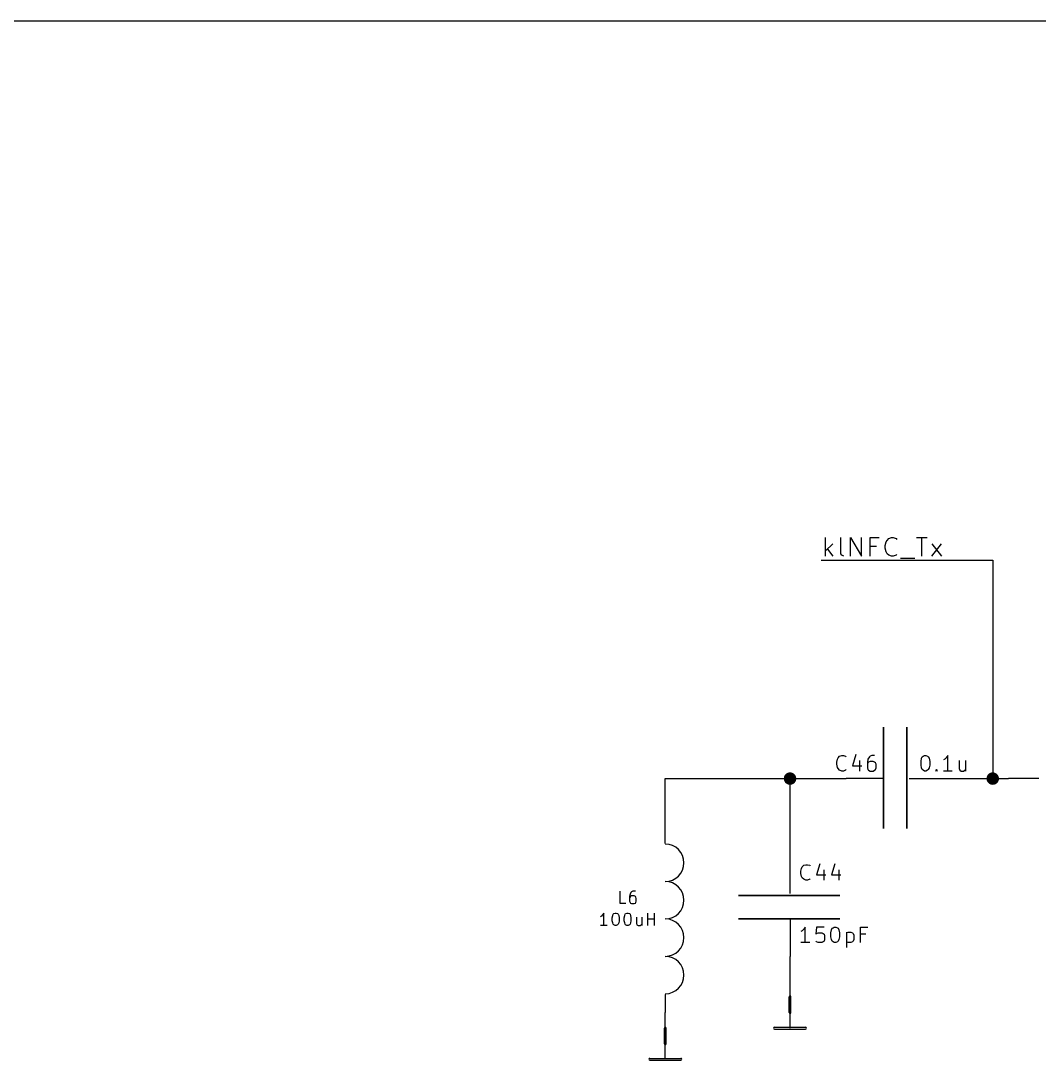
# Model space of a CAD drawing. Extents: x 12 to 829, y -582 to -12.
# Drawn here: x 260.9 to 343.9, y -310.7 to -226.1 of the extents above; entities that cross this region are included whole.
import ezdxf

# ---------------------------------------------------------------- set-up
doc = ezdxf.new("R2010")
doc.units = 0
doc.header["$MEASUREMENT"] = 0
doc.layers.add('BLACK', color=7, linetype='CONTINUOUS')

msp = doc.modelspace()

# ---------------------------------------------------------------- linework, layer by layer
at = {"layer": 'Black'}
for p, q in [((11.938, -226.06), (829.056, -226.06)), ((326.492, -269.672), (326.492, -268.148)), ((327.736, -269.469), (327.736, -268.148)), ((328.524, -269.672), (328.524, -268.148)), ((328.524, -268.148), (329.413, -269.672)), ((329.413, -269.672), (329.413, -268.148)), ((330.124, -269.672), (330.124, -268.148)), ((330.124, -268.148), (330.86, -268.148)), ((331.495, -268.376), (331.648, -268.224)), ((331.648, -268.224), (331.851, -268.148)), ((331.851, -268.148), (332.003, -268.148)), ((332.003, -268.148), (332.232, -268.224)), ((332.232, -268.224), (332.308, -268.3)), ((333.908, -268.148), (334.772, -268.148)), ((334.34, -269.672), (334.34, -268.148)), ((327.076, -268.656), (326.492, -269.24)), ((326.644, -269.088), (327.076, -269.672)), ((330.632, -268.884), (330.124, -268.884)), ((331.343, -268.808), (331.419, -268.503)), ((331.343, -269.011), (331.343, -268.808)), ((331.419, -269.316), (331.343, -269.011)), ((331.419, -268.503), (331.495, -268.376)), ((335.153, -269.672), (335.94, -268.656)), ((335.153, -268.656), (335.94, -269.672)), ((326.136, -270.002), (340.106, -270.002)), ((327.812, -269.596), (327.736, -269.469)), ((327.965, -269.672), (327.812, -269.596)), ((331.495, -269.469), (331.419, -269.316)), ((331.648, -269.596), (331.495, -269.469)), ((331.851, -269.672), (331.648, -269.596)), ((332.003, -269.672), (331.851, -269.672)), ((332.232, -269.596), (332.003, -269.672)), ((332.308, -269.519), (332.232, -269.596)), ((332.588, -269.824), (333.756, -269.824)), ((340.106, -270.002), (340.106, -287.782)), ((331.216, -283.591), (331.216, -291.846)), ((331.216, -291.846), (331.216, -283.591)), ((333.121, -291.846), (333.121, -283.591)), ((333.121, -283.591), (333.121, -291.846)), ((327.457, -286.207), (327.508, -286.08)), ((327.508, -286.08), (327.635, -285.953)), ((327.635, -285.953), (327.812, -285.902)), ((327.812, -285.902), (327.939, -285.902)), ((327.939, -285.902), (328.117, -285.953)), ((328.117, -285.953), (328.168, -286.004)), ((328.955, -285.826), (328.676, -286.741)), ((330.073, -286.004), (329.946, -286.207)), ((330.124, -285.953), (330.073, -286.004)), ((330.251, -285.902), (330.124, -285.953)), ((330.479, -285.902), (330.251, -285.902)), ((334.264, -286.385), (334.315, -286.131)), ((334.315, -286.131), (334.366, -286.004)), ((334.366, -286.004), (334.442, -285.953)), ((334.442, -285.953), (334.543, -285.902)), ((334.543, -285.902), (334.67, -285.902)), ((334.67, -285.902), (334.797, -285.953)), ((334.797, -285.953), (334.848, -286.004)), ((334.848, -286.004), (334.924, -286.131)), ((334.924, -286.131), (334.975, -286.385)), ((336.321, -286.08), (336.194, -286.207)), ((336.448, -285.902), (336.321, -286.08)), ((336.448, -287.172), (336.448, -285.902)), ((327.406, -286.436), (327.457, -286.207)), ((327.406, -286.614), (327.406, -286.436)), ((327.457, -286.868), (327.406, -286.614)), ((327.508, -286.969), (327.457, -286.868)), ((327.635, -287.096), (327.508, -286.969)), ((328.676, -286.741), (329.438, -286.741)), ((329.26, -286.309), (329.26, -287.172)), ((329.946, -286.207), (329.895, -286.436)), ((329.895, -286.436), (329.895, -286.918)), ((329.946, -286.487), (329.895, -286.614)), ((329.895, -286.918), (329.946, -287.045)), ((329.997, -286.436), (329.946, -286.487)), ((330.124, -286.385), (329.997, -286.436)), ((330.378, -286.385), (330.124, -286.385)), ((330.479, -286.436), (330.378, -286.385)), ((330.556, -286.487), (330.479, -286.436)), ((330.606, -286.614), (330.556, -286.487)), ((330.556, -287.045), (330.606, -286.918)), ((330.606, -286.918), (330.606, -286.614)), ((334.264, -286.69), (334.264, -286.385)), ((334.315, -286.918), (334.264, -286.69)), ((334.366, -287.045), (334.315, -286.918)), ((334.924, -286.918), (334.848, -287.045)), ((334.975, -286.69), (334.924, -286.918)), ((334.975, -286.385), (334.975, -286.69)), ((336.194, -286.207), (336.093, -286.258)), ((337.363, -286.309), (337.363, -286.969)), ((337.363, -286.969), (337.414, -287.096)), ((337.896, -286.309), (337.896, -287.172)), ((313.436, -291.592), (313.436, -287.782)), ((313.436, -287.782), (328.168, -287.782)), ((323.596, -294.132), (323.596, -287.782)), ((327.812, -287.172), (327.635, -287.096)), ((327.939, -287.172), (327.812, -287.172)), ((328.117, -287.096), (327.939, -287.172)), ((328.168, -287.045), (328.117, -287.096)), ((331.165, -287.782), (328.168, -287.782)), ((329.946, -287.045), (329.997, -287.096)), ((329.997, -287.096), (330.124, -287.172)), ((330.124, -287.172), (330.378, -287.172)), ((330.378, -287.172), (330.479, -287.096)), ((330.479, -287.096), (330.556, -287.045)), ((333.299, -287.782), (336.296, -287.782)), ((334.442, -287.096), (334.366, -287.045)), ((334.543, -287.172), (334.442, -287.096)), ((334.67, -287.172), (334.543, -287.172)), ((334.797, -287.096), (334.67, -287.172)), ((334.848, -287.045), (334.797, -287.096)), ((335.483, -287.096), (335.534, -287.045)), ((335.534, -287.172), (335.483, -287.096)), ((335.534, -287.045), (335.585, -287.096)), ((335.534, -287.045), (335.534, -287.172)), ((335.585, -287.096), (335.534, -287.172)), ((336.804, -287.172), (336.093, -287.172)), ((336.296, -287.782), (341.376, -287.782)), ((337.414, -287.096), (337.541, -287.172)), ((337.541, -287.172), (337.718, -287.172)), ((337.718, -287.172), (337.845, -287.096)), ((337.845, -287.096), (337.896, -287.045)), ((343.865, -287.782), (341.376, -287.782)), ((313.436, -293.065), (313.436, -291.592)), ((323.596, -297.129), (323.596, -294.132)), ((324.485, -295.326), (324.536, -295.097)), ((324.485, -295.504), (324.485, -295.326)), ((324.536, -295.097), (324.587, -294.97)), ((324.587, -294.97), (324.714, -294.843)), ((324.714, -294.843), (324.891, -294.792)), ((324.891, -294.792), (325.018, -294.792)), ((325.018, -294.792), (325.196, -294.843)), ((325.196, -294.843), (325.247, -294.894)), ((326.034, -294.716), (325.755, -295.631)), ((326.339, -295.199), (326.339, -296.062)), ((327.254, -294.716), (326.974, -295.631)), ((327.558, -295.199), (327.558, -296.062)), ((324.536, -295.758), (324.485, -295.504)), ((324.587, -295.859), (324.536, -295.758)), ((324.714, -295.986), (324.587, -295.859)), ((324.891, -296.062), (324.714, -295.986)), ((325.018, -296.062), (324.891, -296.062)), ((325.196, -295.986), (325.018, -296.062)), ((325.247, -295.935), (325.196, -295.986)), ((325.755, -295.631), (326.517, -295.631)), ((326.974, -295.631), (327.736, -295.631)), ((309.753, -297.967), (309.753, -296.951)), ((310.642, -297.053), (310.566, -297.205)), ((310.693, -297.002), (310.642, -297.053)), ((310.794, -296.951), (310.693, -297.002)), ((310.998, -296.951), (310.794, -296.951)), ((310.236, -297.967), (309.753, -297.967)), ((310.566, -297.205), (310.515, -297.383)), ((310.515, -297.383), (310.515, -297.764)), ((310.566, -297.434), (310.515, -297.536)), ((310.515, -297.764), (310.566, -297.866)), ((310.591, -297.383), (310.566, -297.434)), ((310.566, -297.866), (310.591, -297.917)), ((310.693, -297.332), (310.591, -297.383)), ((310.591, -297.917), (310.693, -297.967)), ((310.896, -297.332), (310.693, -297.332)), ((310.693, -297.967), (310.896, -297.967)), ((310.998, -297.383), (310.896, -297.332)), ((310.896, -297.967), (310.998, -297.917)), ((311.048, -297.434), (310.998, -297.383)), ((310.998, -297.917), (311.048, -297.866)), ((311.074, -297.536), (311.048, -297.434)), ((311.048, -297.866), (311.074, -297.764)), ((311.074, -297.764), (311.074, -297.536)), ((327.66, -297.307), (319.405, -297.307)), ((319.405, -297.307), (327.66, -297.307)), ((308.432, -298.729), (308.331, -298.882)), ((308.432, -299.745), (308.432, -298.729)), ((309.169, -298.933), (309.194, -298.831)), ((309.194, -298.831), (309.245, -298.78)), ((309.245, -298.78), (309.347, -298.729)), ((309.347, -298.729), (309.448, -298.729)), ((309.448, -298.729), (309.55, -298.78)), ((309.55, -298.78), (309.601, -298.831)), ((309.601, -298.831), (309.651, -298.933)), ((310.134, -298.933), (310.159, -298.831)), ((310.159, -298.831), (310.21, -298.78)), ((310.21, -298.78), (310.312, -298.729)), ((310.312, -298.729), (310.413, -298.729)), ((310.413, -298.729), (310.515, -298.78)), ((310.515, -298.78), (310.566, -298.831)), ((310.566, -298.831), (310.617, -298.933)), ((312.014, -299.745), (312.014, -298.729)), ((312.572, -299.745), (312.572, -298.729)), ((308.229, -298.983), (308.153, -299.034)), ((308.331, -298.882), (308.229, -298.983)), ((309.118, -299.11), (309.169, -298.933)), ((309.118, -299.364), (309.118, -299.11)), ((309.169, -299.542), (309.118, -299.364)), ((309.194, -299.644), (309.169, -299.542)), ((309.245, -299.695), (309.194, -299.644)), ((309.601, -299.644), (309.55, -299.695)), ((309.651, -299.542), (309.601, -299.644)), ((309.651, -298.933), (309.677, -299.11)), ((309.677, -299.364), (309.651, -299.542)), ((309.677, -299.11), (309.677, -299.364)), ((310.083, -299.11), (310.134, -298.933)), ((310.083, -299.364), (310.083, -299.11)), ((310.134, -299.542), (310.083, -299.364)), ((310.159, -299.644), (310.134, -299.542)), ((310.21, -299.695), (310.159, -299.644)), ((310.566, -299.644), (310.515, -299.695)), ((310.617, -299.542), (310.566, -299.644)), ((310.617, -298.933), (310.642, -299.11)), ((310.642, -299.364), (310.617, -299.542)), ((310.642, -299.11), (310.642, -299.364)), ((311.099, -299.06), (311.099, -299.593)), ((311.099, -299.593), (311.125, -299.695)), ((311.48, -299.695), (311.531, -299.644)), ((311.531, -299.06), (311.531, -299.745)), ((312.014, -299.212), (312.572, -299.212)), ((319.405, -299.212), (327.66, -299.212)), ((327.66, -299.212), (319.405, -299.212)), ((323.596, -299.263), (323.596, -302.26)), ((308.712, -299.745), (308.153, -299.745)), ((309.347, -299.745), (309.245, -299.695)), ((309.448, -299.745), (309.347, -299.745)), ((309.55, -299.695), (309.448, -299.745)), ((310.312, -299.745), (310.21, -299.695)), ((310.413, -299.745), (310.312, -299.745)), ((310.515, -299.695), (310.413, -299.745)), ((311.125, -299.695), (311.226, -299.745)), ((311.226, -299.745), (311.379, -299.745)), ((311.379, -299.745), (311.48, -299.695)), ((324.587, -300.177), (324.485, -300.228)), ((324.714, -300.05), (324.587, -300.177)), ((324.841, -299.872), (324.714, -300.05)), ((324.841, -301.142), (324.841, -299.872)), ((325.755, -299.872), (325.704, -300.457)), ((325.704, -300.457), (325.755, -300.406)), ((326.365, -299.872), (325.755, -299.872)), ((325.755, -300.406), (325.882, -300.355)), ((325.882, -300.355), (326.187, -300.355)), ((326.187, -300.355), (326.288, -300.406)), ((326.288, -300.406), (326.365, -300.457)), ((326.365, -300.457), (326.415, -300.584)), ((326.923, -300.355), (326.974, -300.101)), ((326.923, -300.66), (326.923, -300.355)), ((326.974, -300.101), (327.025, -299.974)), ((327.025, -299.974), (327.101, -299.923)), ((327.101, -299.923), (327.203, -299.872)), ((327.203, -299.872), (327.33, -299.872)), ((327.33, -299.872), (327.457, -299.923)), ((327.457, -299.923), (327.508, -299.974)), ((327.508, -299.974), (327.584, -300.101)), ((327.584, -300.101), (327.635, -300.355)), ((327.635, -300.355), (327.635, -300.66)), ((328.193, -300.279), (328.193, -301.549)), ((328.193, -300.355), (328.32, -300.279)), ((328.32, -300.279), (328.549, -300.279)), ((328.549, -300.279), (328.676, -300.355)), ((328.676, -300.355), (328.727, -300.406)), ((328.727, -300.406), (328.803, -300.533)), ((328.803, -300.533), (328.803, -300.888)), ((329.336, -301.142), (329.336, -299.872)), ((329.336, -299.872), (329.946, -299.872)), ((329.768, -300.457), (329.336, -300.457)), ((325.196, -301.142), (324.485, -301.142)), ((325.755, -301.066), (325.704, -301.015)), ((325.882, -301.142), (325.755, -301.066)), ((326.187, -301.142), (325.882, -301.142)), ((326.288, -301.066), (326.187, -301.142)), ((326.365, -301.015), (326.288, -301.066)), ((326.415, -300.888), (326.365, -301.015)), ((326.415, -300.584), (326.415, -300.888)), ((326.974, -300.888), (326.923, -300.66)), ((327.025, -301.015), (326.974, -300.888)), ((327.101, -301.066), (327.025, -301.015)), ((327.203, -301.142), (327.101, -301.066)), ((327.33, -301.142), (327.203, -301.142)), ((327.457, -301.066), (327.33, -301.142)), ((327.508, -301.015), (327.457, -301.066)), ((327.584, -300.888), (327.508, -301.015)), ((327.635, -300.66), (327.584, -300.888)), ((328.32, -301.142), (328.193, -301.066)), ((328.549, -301.142), (328.32, -301.142)), ((328.676, -301.066), (328.549, -301.142)), ((328.727, -301.015), (328.676, -301.066)), ((328.803, -300.888), (328.727, -301.015)), ((323.596, -305.562), (323.596, -302.26)), ((313.436, -305.359), (313.436, -306.832)), ((323.52, -306.832), (323.52, -305.562)), ((323.596, -308.102), (323.596, -305.562)), ((323.672, -306.832), (323.672, -305.562)), ((313.436, -308.102), (313.436, -306.832)), ((313.36, -309.372), (313.36, -308.102)), ((313.436, -310.642), (313.436, -308.102)), ((313.512, -309.372), (313.512, -308.102)), ((322.326, -308.026), (324.866, -308.026)), ((322.326, -308.178), (324.866, -308.178)), ((312.166, -310.566), (314.706, -310.566)), ((312.166, -310.718), (314.706, -310.718))]:
    msp.add_line(p, q, dxfattribs=at)
at = {"layer": 'Black', "const_width": 0.508}
for points in [[(323.342, -287.782, 1), (323.85, -287.782, 1)], [(339.852, -287.782, 1), (340.36, -287.782, 1)]]:
    msp.add_lwpolyline(points, format="xyb", close=True, dxfattribs=at)
at = {"layer": 'Black'}
for centre, radius, start, end in [((313.436, -294.64), 1.524, -449.9, -270.1), ((313.436, -297.688), 1.524, -449.9, -270.1), ((313.436, -300.736), 1.524, -449.9, -270.1), ((313.436, -303.784), 1.524, -449.9, -270.1), ((323.596, -305.562), 0.0762, 360, 540), ((323.596, -306.832), 0.0762, 180, 360), ((313.436, -308.102), 0.0762, 360, 540), ((322.326, -308.102), 0.0762, 90, 270), ((324.866, -308.102), 0.0762, 270, 450), ((313.436, -309.372), 0.0762, 180, 360), ((312.166, -310.642), 0.0762, 90, 270), ((314.706, -310.642), 0.0762, 270, 450)]:
    msp.add_arc(centre, radius, start, end, dxfattribs=at)

doc.saveas('drawing.dxf')
